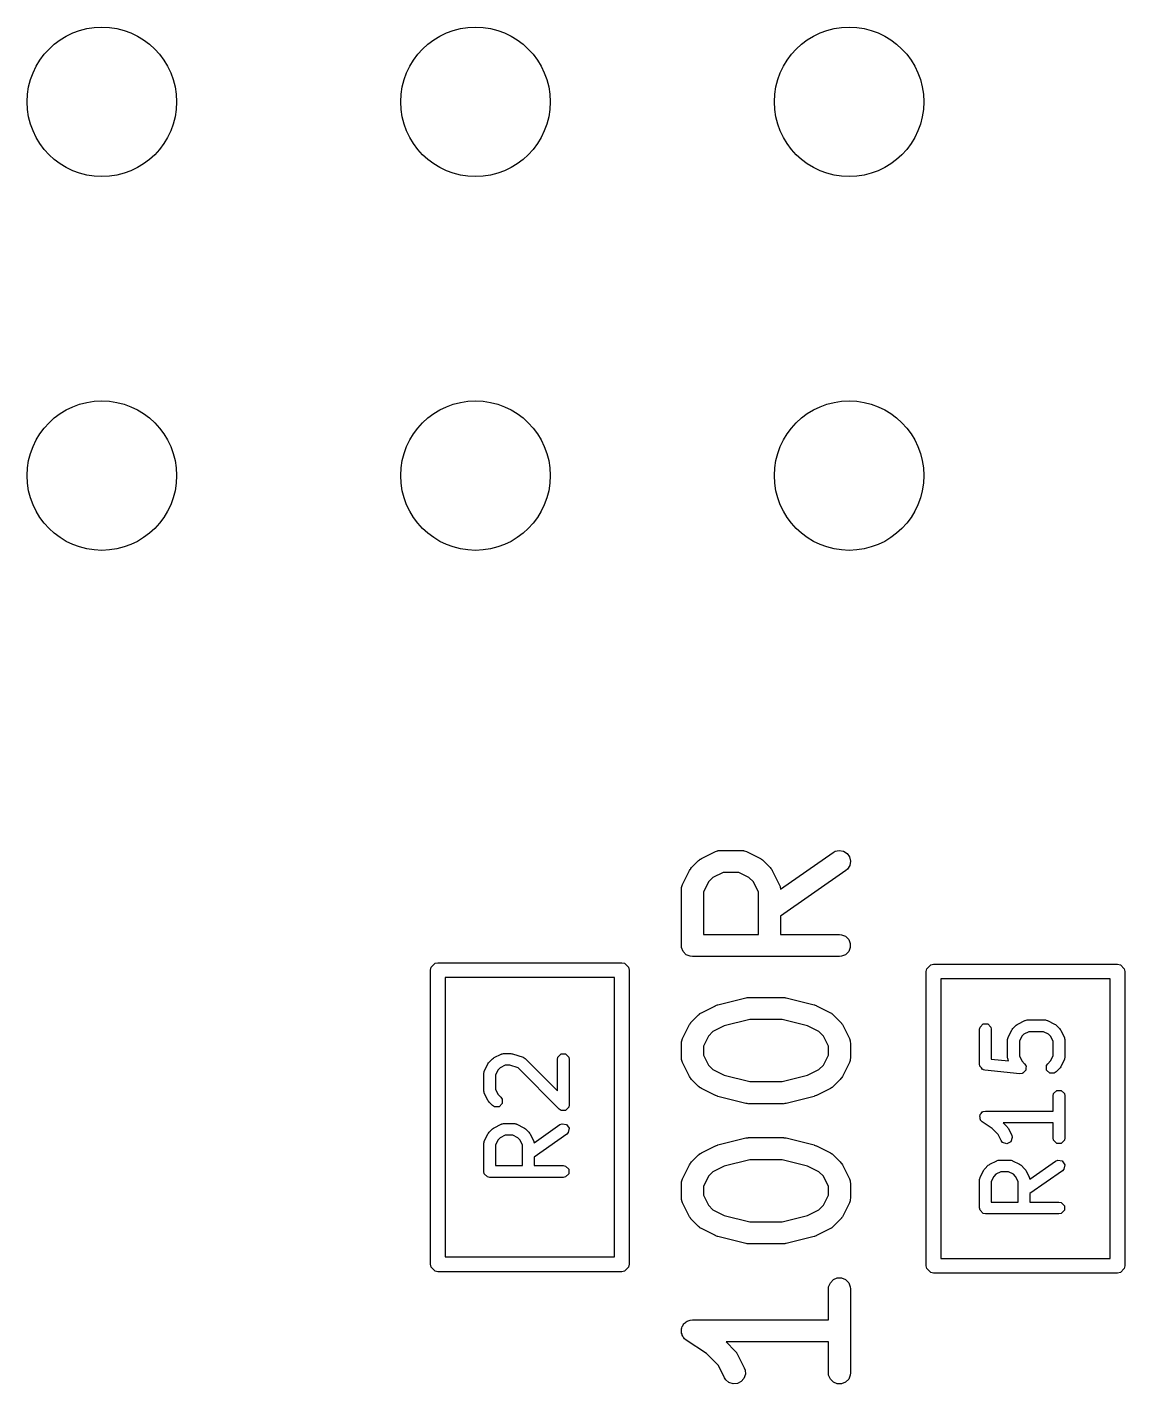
# Model space of a CAD drawing. Header units: inches. Extents: x 1.92 to 4.46, y -4.34 to -2.08.
# Drawn here: x 3.819 to 4.1128, y -2.4977 to -2.1347 of the extents above; entities that cross this region are included whole.
import ezdxf

# ---------------------------------------------------------------- set-up
doc = ezdxf.new("R2010")
doc.units = ezdxf.units.IN
doc.header["$MEASUREMENT"] = 0
doc.layers.add('BLACK', color=250, linetype='CONTINUOUS')

msp = doc.modelspace()

# ---------------------------------------------------------------- linework, layer by layer
at = {"layer": 'BLACK', "linetype": 'CONTINUOUS'}
for p, q in [((3.99947, -2.35718), (4.00322, -2.35531)), ((4.00322, -2.35531), (4.00376, -2.3551)), ((4.00376, -2.3551), (4.00387, -2.35509)), ((4.00387, -2.35509), (4.00396, -2.35505)), ((4.00396, -2.35505), (4.00454, -2.355)), ((4.00454, -2.355), (4.01016, -2.355)), ((4.01016, -2.355), (4.01074, -2.35505)), ((4.01074, -2.35505), (4.01084, -2.35509)), ((4.01084, -2.35509), (4.01094, -2.3551)), ((4.01094, -2.3551), (4.01148, -2.35531)), ((4.01148, -2.35531), (4.01523, -2.35718)), ((4.02061, -2.3654), (4.03472, -2.35553)), ((4.03472, -2.35553), (4.03522, -2.35525)), ((4.03522, -2.35525), (4.03635, -2.355)), ((4.03635, -2.355), (4.03748, -2.3552)), ((4.03748, -2.3552), (4.03845, -2.35582)), ((4.03845, -2.35582), (4.03911, -2.35676)), ((3.99683, -2.35961), (3.9987, -2.35774)), ((3.9987, -2.35774), (3.99893, -2.35755)), ((3.99893, -2.35755), (3.99898, -2.35749)), ((3.99898, -2.35749), (3.99907, -2.35744)), ((3.99907, -2.35744), (3.99915, -2.35737)), ((3.99915, -2.35737), (3.99922, -2.35734)), ((3.99922, -2.35734), (3.99947, -2.35718)), ((4.01523, -2.35718), (4.01548, -2.35734)), ((4.01548, -2.35734), (4.01555, -2.35737)), ((4.01555, -2.35737), (4.01563, -2.35744)), ((4.01563, -2.35744), (4.01572, -2.35749)), ((4.01572, -2.35749), (4.01577, -2.35755)), ((4.01577, -2.35755), (4.016, -2.35774)), ((4.016, -2.35774), (4.01788, -2.35961)), ((4.03916, -2.35902), (4.03854, -2.35999)), ((4.03911, -2.35676), (4.03936, -2.35789)), ((4.03936, -2.35789), (4.03916, -2.35902)), ((3.9944, -2.36413), (3.99627, -2.36038)), ((3.99627, -2.36038), (3.99643, -2.36013)), ((3.99643, -2.36013), (3.99646, -2.36006)), ((3.99646, -2.36006), (3.99653, -2.35998)), ((3.99653, -2.35998), (3.99658, -2.35989)), ((3.99658, -2.35989), (3.99664, -2.35984)), ((3.99664, -2.35984), (3.99683, -2.35961)), ((4.00254, -2.36225), (4.00134, -2.36345)), ((4.00524, -2.3609), (4.00254, -2.36225)), ((4.00947, -2.3609), (4.00524, -2.3609)), ((4.01216, -2.36225), (4.00947, -2.3609)), ((4.01336, -2.36345), (4.01216, -2.36225)), ((4.01788, -2.35961), (4.01806, -2.35984)), ((4.01806, -2.35984), (4.01812, -2.35989)), ((4.01812, -2.35989), (4.01818, -2.35998)), ((4.01818, -2.35998), (4.01824, -2.36006)), ((4.01824, -2.36006), (4.01827, -2.36013)), ((4.01827, -2.36013), (4.01843, -2.36038)), ((4.01843, -2.36038), (4.0203, -2.36413)), ((4.0381, -2.36037), (4.02062, -2.37261)), ((4.03854, -2.35999), (4.0381, -2.36037)), ((3.99409, -2.36545), (3.99414, -2.36487)), ((3.99409, -2.38045), (3.99409, -2.36545)), ((3.99414, -2.36487), (3.99418, -2.36477)), ((3.99418, -2.36477), (3.99419, -2.36467)), ((3.99419, -2.36467), (3.9944, -2.36413)), ((4.00134, -2.36345), (3.99999, -2.36615)), ((3.99999, -2.36615), (3.99999, -2.37749)), ((4.01471, -2.36615), (4.01336, -2.36345)), ((4.01471, -2.37749), (4.01471, -2.36615)), ((4.0203, -2.36413), (4.02051, -2.36467)), ((4.02051, -2.36467), (4.02052, -2.36477)), ((4.02052, -2.36477), (4.02056, -2.36487)), ((4.02056, -2.36487), (4.02061, -2.3654)), ((4.02062, -2.37261), (4.02062, -2.37749)), ((3.99999, -2.37749), (4.01471, -2.37749)), ((4.02062, -2.37749), (4.03641, -2.37749)), ((4.03641, -2.37749), (4.03699, -2.37755)), ((4.03699, -2.37755), (4.03805, -2.37799)), ((3.99414, -2.38102), (3.99409, -2.38045)), ((3.99458, -2.38209), (3.99414, -2.38102)), ((4.03805, -2.37799), (4.03887, -2.37881)), ((4.03887, -2.37881), (4.03931, -2.37987)), ((4.03931, -2.38102), (4.03887, -2.38209)), ((4.03931, -2.37987), (4.03931, -2.38102)), ((3.9954, -2.3829), (3.99458, -2.38209)), ((3.99646, -2.38334), (3.9954, -2.3829)), ((3.99704, -2.3834), (3.99646, -2.38334)), ((4.03641, -2.3834), (3.99704, -2.3834)), ((4.03699, -2.38334), (4.03641, -2.3834)), ((4.03805, -2.3829), (4.03699, -2.38334)), ((4.03887, -2.38209), (4.03805, -2.3829)), ((3.92697, -2.38701), (3.92712, -2.38625)), ((3.92697, -2.46575), (3.92697, -2.38701)), ((3.92712, -2.38625), (3.92818, -2.38519)), ((3.92818, -2.38519), (3.92894, -2.38504)), ((3.92894, -2.38504), (3.97815, -2.38504)), ((3.97815, -2.38504), (3.9789, -2.38519)), ((3.9789, -2.38519), (3.97997, -2.38625)), ((3.97997, -2.38625), (3.98012, -2.38701)), ((3.98012, -2.38701), (3.98012, -2.46575)), ((4.05965, -2.3874), (4.0598, -2.38665)), ((4.05965, -2.46614), (4.05965, -2.3874)), ((4.0598, -2.38665), (4.06086, -2.38558)), ((4.06086, -2.38558), (4.06161, -2.38543)), ((4.06161, -2.38543), (4.11083, -2.38543)), ((4.11083, -2.38543), (4.11158, -2.38558)), ((4.11158, -2.38558), (4.11265, -2.38665)), ((4.11265, -2.38665), (4.1128, -2.3874)), ((4.1128, -2.3874), (4.1128, -2.46614)), ((3.93091, -2.38898), (3.93091, -2.46378)), ((3.97618, -2.38898), (3.93091, -2.38898)), ((3.97618, -2.46378), (3.97618, -2.38898)), ((4.06358, -2.38937), (4.06358, -2.46417)), ((4.10886, -2.38937), (4.06358, -2.38937)), ((4.10886, -2.46417), (4.10886, -2.38937)), ((4.00382, -2.39633), (4.01132, -2.39445)), ((4.01132, -2.39445), (4.01142, -2.39444)), ((4.01142, -2.39444), (4.01146, -2.39442)), ((4.01146, -2.39442), (4.01168, -2.3944)), ((4.01168, -2.3944), (4.01189, -2.39437)), ((4.01189, -2.39437), (4.01194, -2.39438)), ((4.01194, -2.39438), (4.01204, -2.39437)), ((4.01204, -2.39437), (4.02141, -2.39437)), ((4.02141, -2.39437), (4.02151, -2.39438)), ((4.02151, -2.39438), (4.02156, -2.39437)), ((4.02156, -2.39437), (4.02177, -2.3944)), ((4.02177, -2.3944), (4.02199, -2.39442)), ((4.02199, -2.39442), (4.02203, -2.39444)), ((4.02203, -2.39444), (4.02213, -2.39445)), ((4.02213, -2.39445), (4.02963, -2.39633)), ((3.99683, -2.40086), (3.9987, -2.39898)), ((3.9987, -2.39898), (3.99893, -2.39879)), ((3.99893, -2.39879), (3.99898, -2.39874)), ((3.99898, -2.39874), (3.99907, -2.39868)), ((3.99907, -2.39868), (3.99915, -2.39861)), ((3.99915, -2.39861), (3.99922, -2.39858)), ((3.99922, -2.39858), (3.99947, -2.39843)), ((3.99947, -2.39843), (4.00322, -2.39655)), ((4.00322, -2.39655), (4.00326, -2.39654)), ((4.00326, -2.39654), (4.00328, -2.39652)), ((4.00328, -2.39652), (4.00352, -2.39644)), ((4.00352, -2.39644), (4.00376, -2.39635)), ((4.00376, -2.39635), (4.00378, -2.39634)), ((4.00378, -2.39634), (4.00382, -2.39633)), ((4.02963, -2.39633), (4.02967, -2.39634)), ((4.02967, -2.39634), (4.02969, -2.39635)), ((4.02969, -2.39635), (4.02993, -2.39644)), ((4.02993, -2.39644), (4.03017, -2.39652)), ((4.03017, -2.39652), (4.03019, -2.39654)), ((4.03019, -2.39654), (4.03023, -2.39655)), ((4.03023, -2.39655), (4.03398, -2.39843)), ((4.03398, -2.39843), (4.03423, -2.39858)), ((4.03423, -2.39858), (4.0343, -2.39861)), ((4.0343, -2.39861), (4.03438, -2.39868)), ((4.03438, -2.39868), (4.03447, -2.39874)), ((4.03447, -2.39874), (4.03452, -2.39879)), ((4.03452, -2.39879), (4.03475, -2.39898)), ((4.03475, -2.39898), (4.03662, -2.40086)), ((3.9944, -2.40537), (3.99627, -2.40162)), ((3.99627, -2.40162), (3.99643, -2.40137)), ((3.99643, -2.40137), (3.99646, -2.4013)), ((3.99646, -2.4013), (3.99653, -2.40122)), ((3.99653, -2.40122), (3.99658, -2.40113)), ((3.99658, -2.40113), (3.99664, -2.40108)), ((3.99664, -2.40108), (3.99683, -2.40086)), ((4.00557, -2.40198), (4.00254, -2.4035)), ((4.0124, -2.40027), (4.00557, -2.40198)), ((4.02105, -2.40027), (4.0124, -2.40027)), ((4.02788, -2.40198), (4.02105, -2.40027)), ((4.03091, -2.4035), (4.02788, -2.40198)), ((4.03662, -2.40086), (4.03681, -2.40108)), ((4.03681, -2.40108), (4.03687, -2.40113)), ((4.03687, -2.40113), (4.03692, -2.40122)), ((4.03692, -2.40122), (4.03699, -2.4013)), ((4.03699, -2.4013), (4.03702, -2.40137)), ((4.03702, -2.40137), (4.03718, -2.40162)), ((4.03718, -2.40162), (4.03905, -2.40537)), ((4.0739, -2.40287), (4.07402, -2.40227)), ((4.0739, -2.41224), (4.0739, -2.40287)), ((4.07402, -2.40227), (4.07488, -2.40141)), ((4.07488, -2.40141), (4.07608, -2.40141)), ((4.07608, -2.40141), (4.07693, -2.40227)), ((4.07693, -2.40227), (4.07705, -2.40287)), ((4.07705, -2.40287), (4.07705, -2.41082)), ((4.08157, -2.40498), (4.08251, -2.4031)), ((4.08251, -2.4031), (4.08266, -2.4029)), ((4.08266, -2.4029), (4.0828, -2.40269)), ((4.0828, -2.40269), (4.08374, -2.40175)), ((4.08374, -2.40175), (4.08395, -2.40161)), ((4.08395, -2.40161), (4.08415, -2.40146)), ((4.08415, -2.40146), (4.08602, -2.40052)), ((4.08602, -2.40052), (4.0861, -2.4005)), ((4.0861, -2.4005), (4.08612, -2.40048)), ((4.08612, -2.40048), (4.08637, -2.40043)), ((4.08637, -2.40043), (4.08662, -2.40036)), ((4.08662, -2.40036), (4.08665, -2.40037)), ((4.08665, -2.40037), (4.08673, -2.40036)), ((4.08673, -2.40036), (4.09141, -2.40036)), ((4.09141, -2.40036), (4.09149, -2.40037)), ((4.09149, -2.40037), (4.09153, -2.40036)), ((4.09153, -2.40036), (4.09177, -2.40043)), ((4.09177, -2.40043), (4.09202, -2.40048)), ((4.09202, -2.40048), (4.09204, -2.4005)), ((4.09204, -2.4005), (4.09212, -2.40052)), ((4.09212, -2.40052), (4.09399, -2.40146)), ((4.09399, -2.40146), (4.09419, -2.40161)), ((4.09419, -2.40161), (4.0944, -2.40175)), ((4.0944, -2.40175), (4.09534, -2.40269)), ((4.09534, -2.40269), (4.09548, -2.4029)), ((4.09548, -2.4029), (4.09563, -2.4031)), ((4.09563, -2.4031), (4.09657, -2.40498)), ((3.99409, -2.40669), (3.99414, -2.40612)), ((3.99409, -2.41044), (3.99409, -2.40669)), ((3.99414, -2.40612), (3.99418, -2.40602)), ((3.99418, -2.40602), (3.99419, -2.40591)), ((3.99419, -2.40591), (3.9944, -2.40537)), ((4.00134, -2.40469), (3.99999, -2.40739)), ((4.00254, -2.4035), (4.00134, -2.40469)), ((4.03211, -2.40469), (4.03091, -2.4035)), ((4.03346, -2.40739), (4.03211, -2.40469)), ((4.03905, -2.40537), (4.03926, -2.40591)), ((4.03926, -2.40591), (4.03927, -2.40602)), ((4.03927, -2.40602), (4.03931, -2.40612)), ((4.03931, -2.40612), (4.03936, -2.40669)), ((4.03936, -2.40669), (4.03936, -2.41044)), ((4.0814, -2.40568), (4.08142, -2.4056)), ((4.0814, -2.41037), (4.0814, -2.40568)), ((4.08141, -2.40557), (4.08147, -2.40533)), ((4.08142, -2.4056), (4.08141, -2.40557)), ((4.08147, -2.40533), (4.08152, -2.40508)), ((4.08152, -2.40508), (4.08155, -2.40505)), ((4.08155, -2.40505), (4.08157, -2.40498)), ((4.08521, -2.40474), (4.08455, -2.40605)), ((4.08455, -2.40605), (4.08455, -2.41)), ((4.08578, -2.40416), (4.08521, -2.40474)), ((4.0871, -2.40351), (4.08578, -2.40416)), ((4.09104, -2.40351), (4.0871, -2.40351)), ((4.09236, -2.40416), (4.09104, -2.40351)), ((4.09293, -2.40474), (4.09236, -2.40416)), ((4.09359, -2.40605), (4.09293, -2.40474)), ((4.09359, -2.41), (4.09359, -2.40605)), ((4.09657, -2.40498), (4.09659, -2.40505)), ((4.09659, -2.40505), (4.09662, -2.40508)), ((4.09662, -2.40508), (4.09667, -2.40533)), ((4.09667, -2.40533), (4.09673, -2.40557)), ((4.09673, -2.40557), (4.09672, -2.4056)), ((4.09672, -2.4056), (4.09674, -2.40568)), ((4.09674, -2.40568), (4.09674, -2.41037)), ((3.94397, -2.41044), (3.94585, -2.4095)), ((3.94585, -2.4095), (3.94592, -2.40948)), ((3.94592, -2.40948), (3.94595, -2.40946)), ((3.94595, -2.40946), (3.9462, -2.40941)), ((3.9462, -2.40941), (3.94644, -2.40934)), ((3.94644, -2.40934), (3.94647, -2.40935)), ((3.94647, -2.40935), (3.94655, -2.40934)), ((3.94655, -2.40934), (3.94843, -2.40934)), ((3.94843, -2.40934), (3.94867, -2.40939)), ((3.94867, -2.40939), (3.94892, -2.40942)), ((3.94892, -2.40942), (3.95174, -2.41035)), ((3.95174, -2.41035), (3.9518, -2.41039)), ((3.9518, -2.41039), (3.95184, -2.41039)), ((3.95184, -2.41039), (3.95205, -2.41053)), ((3.96091, -2.41091), (3.96103, -2.41031)), ((3.96103, -2.41031), (3.96188, -2.40946)), ((3.96188, -2.40946), (3.96309, -2.40946)), ((3.96309, -2.40946), (3.96394, -2.41031)), ((3.96394, -2.41031), (3.96406, -2.41091)), ((3.99999, -2.40739), (3.99999, -2.40975)), ((3.99999, -2.40975), (4.00134, -2.41244)), ((4.03211, -2.41244), (4.03346, -2.40975)), ((4.03346, -2.40975), (4.03346, -2.40739)), ((4.08142, -2.41044), (4.0814, -2.41037)), ((4.08455, -2.41), (4.08521, -2.41131)), ((4.09293, -2.41131), (4.09359, -2.41)), ((4.09674, -2.41037), (4.09672, -2.41044)), ((3.94137, -2.41403), (3.94139, -2.41396)), ((3.94139, -2.41396), (3.94233, -2.41208)), ((3.94233, -2.41208), (3.94248, -2.41188)), ((3.94248, -2.41188), (3.94262, -2.41167)), ((3.94262, -2.41167), (3.94356, -2.41073)), ((3.94356, -2.41073), (3.94377, -2.41059)), ((3.94377, -2.41059), (3.94397, -2.41044)), ((3.94503, -2.41372), (3.94438, -2.41503)), ((3.94561, -2.41314), (3.94503, -2.41372)), ((3.94692, -2.41249), (3.94561, -2.41314)), ((3.94817, -2.41249), (3.94692, -2.41249)), ((3.95039, -2.41322), (3.94817, -2.41249)), ((3.96137, -2.42421), (3.95039, -2.41322)), ((3.95205, -2.41053), (3.95227, -2.41066)), ((3.95227, -2.41066), (3.95229, -2.41069)), ((3.95229, -2.41069), (3.95235, -2.41073)), ((3.95235, -2.41073), (3.96091, -2.4193)), ((3.96091, -2.4193), (3.96091, -2.41091)), ((3.96406, -2.41091), (3.96406, -2.4231)), ((3.99414, -2.41102), (3.99409, -2.41044)), ((3.99418, -2.41112), (3.99414, -2.41102)), ((3.99419, -2.41122), (3.99418, -2.41112)), ((3.9944, -2.41176), (3.99419, -2.41122)), ((3.99627, -2.41551), (3.9944, -2.41176)), ((4.00134, -2.41244), (4.00254, -2.41364)), ((4.00254, -2.41364), (4.00557, -2.41516)), ((4.02788, -2.41516), (4.03091, -2.41364)), ((4.03091, -2.41364), (4.03211, -2.41244)), ((4.03905, -2.41176), (4.03718, -2.41551)), ((4.03926, -2.41122), (4.03905, -2.41176)), ((4.03927, -2.41112), (4.03926, -2.41122)), ((4.03931, -2.41102), (4.03927, -2.41112)), ((4.03936, -2.41044), (4.03931, -2.41102)), ((4.07398, -2.41262), (4.0739, -2.41224)), ((4.07397, -2.4127), (4.07398, -2.41262)), ((4.074, -2.41273), (4.07397, -2.4127)), ((4.07402, -2.41284), (4.074, -2.41273)), ((4.0744, -2.41322), (4.07402, -2.41284)), ((4.07473, -2.41363), (4.0744, -2.41322)), ((4.07484, -2.41366), (4.07473, -2.41363)), ((4.07488, -2.4137), (4.07484, -2.41366)), ((4.07495, -2.4137), (4.07488, -2.4137)), ((4.07532, -2.41381), (4.07495, -2.4137)), ((4.0847, -2.41475), (4.07532, -2.41381)), ((4.07705, -2.41082), (4.08167, -2.41128)), ((4.08141, -2.41048), (4.08142, -2.41044)), ((4.08147, -2.41072), (4.08141, -2.41048)), ((4.08152, -2.41097), (4.08147, -2.41072)), ((4.08155, -2.411), (4.08152, -2.41097)), ((4.08157, -2.41107), (4.08155, -2.411)), ((4.08167, -2.41128), (4.08157, -2.41107)), ((4.08521, -2.41131), (4.08597, -2.41207)), ((4.08624, -2.41392), (4.08583, -2.41426)), ((4.08597, -2.41207), (4.08631, -2.41258)), ((4.08625, -2.41384), (4.08624, -2.41392)), ((4.08631, -2.41378), (4.08625, -2.41384)), ((4.08631, -2.41258), (4.08631, -2.41266)), ((4.08631, -2.41266), (4.08636, -2.41272)), ((4.08636, -2.41272), (4.08631, -2.41325)), ((4.08631, -2.41325), (4.08631, -2.41378)), ((4.09183, -2.41258), (4.09218, -2.41207)), ((4.09183, -2.41378), (4.09183, -2.41258)), ((4.09269, -2.41463), (4.09183, -2.41378)), ((4.09218, -2.41207), (4.09293, -2.41131)), ((4.09534, -2.41336), (4.0944, -2.41429)), ((4.09548, -2.41315), (4.09534, -2.41336)), ((4.09563, -2.41295), (4.09548, -2.41315)), ((4.09657, -2.41107), (4.09563, -2.41295)), ((4.09659, -2.411), (4.09657, -2.41107)), ((4.09662, -2.41097), (4.09659, -2.411)), ((4.09667, -2.41072), (4.09662, -2.41097)), ((4.09673, -2.41048), (4.09667, -2.41072)), ((4.09672, -2.41044), (4.09673, -2.41048)), ((3.94123, -2.41455), (3.9413, -2.41431)), ((3.94124, -2.41458), (3.94123, -2.41455)), ((3.94123, -2.41466), (3.94124, -2.41458)), ((3.94123, -2.41935), (3.94123, -2.41466)), ((3.9413, -2.41431), (3.94135, -2.41406)), ((3.94135, -2.41406), (3.94137, -2.41403)), ((3.94438, -2.41503), (3.94438, -2.41898)), ((3.99643, -2.41576), (3.99627, -2.41551)), ((3.99646, -2.41583), (3.99643, -2.41576)), ((3.99653, -2.41591), (3.99646, -2.41583)), ((3.99658, -2.416), (3.99653, -2.41591)), ((3.99664, -2.41605), (3.99658, -2.416)), ((3.99683, -2.41628), (3.99664, -2.41605)), ((3.9987, -2.41815), (3.99683, -2.41628)), ((4.00557, -2.41516), (4.0124, -2.41686)), ((4.0124, -2.41686), (4.02105, -2.41686)), ((4.02105, -2.41686), (4.02788, -2.41516)), ((4.03662, -2.41628), (4.03475, -2.41815)), ((4.03681, -2.41605), (4.03662, -2.41628)), ((4.03687, -2.416), (4.03681, -2.41605)), ((4.03692, -2.41591), (4.03687, -2.416)), ((4.03699, -2.41583), (4.03692, -2.41591)), ((4.03702, -2.41576), (4.03699, -2.41583)), ((4.03718, -2.41551), (4.03702, -2.41576)), ((4.08531, -2.41469), (4.0847, -2.41475)), ((4.08537, -2.41463), (4.08531, -2.41469)), ((4.08545, -2.41463), (4.08537, -2.41463)), ((4.08583, -2.41426), (4.08545, -2.41463)), ((4.09389, -2.41463), (4.09269, -2.41463)), ((4.0944, -2.41429), (4.09389, -2.41463)), ((3.94124, -2.41942), (3.94123, -2.41935)), ((3.94123, -2.41946), (3.94124, -2.41942)), ((3.9413, -2.4197), (3.94123, -2.41946)), ((3.94135, -2.41995), (3.9413, -2.4197)), ((3.94137, -2.41998), (3.94135, -2.41995)), ((3.94139, -2.42005), (3.94137, -2.41998)), ((3.94233, -2.42193), (3.94139, -2.42005)), ((3.94438, -2.41898), (3.94503, -2.42029)), ((3.94503, -2.42029), (3.94579, -2.42105)), ((3.94579, -2.42105), (3.94613, -2.42156)), ((3.99893, -2.41834), (3.9987, -2.41815)), ((3.99898, -2.4184), (3.99893, -2.41834)), ((3.99907, -2.41846), (3.99898, -2.4184)), ((3.99915, -2.41852), (3.99907, -2.41846)), ((3.99922, -2.41855), (3.99915, -2.41852)), ((3.99947, -2.41871), (3.99922, -2.41855)), ((4.00322, -2.42058), (3.99947, -2.41871)), ((4.00326, -2.4206), (4.00322, -2.42058)), ((4.00328, -2.42061), (4.00326, -2.4206)), ((4.00352, -2.4207), (4.00328, -2.42061)), ((4.00376, -2.42079), (4.00352, -2.4207)), ((4.00378, -2.42079), (4.00376, -2.42079)), ((4.00382, -2.42081), (4.00378, -2.42079)), ((4.01132, -2.42268), (4.00382, -2.42081)), ((4.02963, -2.42081), (4.02213, -2.42268)), ((4.02967, -2.42079), (4.02963, -2.42081)), ((4.02969, -2.42079), (4.02967, -2.42079)), ((4.02993, -2.4207), (4.02969, -2.42079)), ((4.03017, -2.42061), (4.02993, -2.4207)), ((4.03019, -2.4206), (4.03017, -2.42061)), ((4.03023, -2.42058), (4.03019, -2.4206)), ((4.03398, -2.41871), (4.03023, -2.42058)), ((4.03423, -2.41855), (4.03398, -2.41871)), ((4.0343, -2.41852), (4.03423, -2.41855)), ((4.03438, -2.41846), (4.0343, -2.41852)), ((4.03447, -2.4184), (4.03438, -2.41846)), ((4.03452, -2.41834), (4.03447, -2.4184)), ((4.03475, -2.41815), (4.03452, -2.41834)), ((4.09359, -2.42068), (4.09371, -2.42008)), ((4.09359, -2.42473), (4.09359, -2.42068)), ((4.09371, -2.42008), (4.09456, -2.41922)), ((4.09456, -2.41922), (4.09577, -2.41922)), ((4.09577, -2.41922), (4.09662, -2.42008)), ((4.09662, -2.42008), (4.09674, -2.42068)), ((4.09674, -2.42068), (4.09674, -2.43193)), ((3.94248, -2.42213), (3.94233, -2.42193)), ((3.94262, -2.42234), (3.94248, -2.42213)), ((3.94356, -2.42327), (3.94262, -2.42234)), ((3.94407, -2.42361), (3.94356, -2.42327)), ((3.94528, -2.42361), (3.94407, -2.42361)), ((3.94613, -2.42276), (3.94528, -2.42361)), ((3.94613, -2.42156), (3.94613, -2.42276)), ((3.96188, -2.42455), (3.96137, -2.42421)), ((3.96309, -2.42455), (3.96188, -2.42455)), ((3.96394, -2.4237), (3.96309, -2.42455)), ((3.96309, -2.42455), (3.96309, -2.42455)), ((3.96406, -2.4231), (3.96394, -2.4237)), ((3.96394, -2.4237), (3.96394, -2.4237)), ((4.01142, -2.4227), (4.01132, -2.42268)), ((4.01146, -2.42271), (4.01142, -2.4227)), ((4.01168, -2.42273), (4.01146, -2.42271)), ((4.01189, -2.42277), (4.01168, -2.42273)), ((4.01194, -2.42276), (4.01189, -2.42277)), ((4.01204, -2.42277), (4.01194, -2.42276)), ((4.02141, -2.42277), (4.01204, -2.42277)), ((4.02151, -2.42276), (4.02141, -2.42277)), ((4.02156, -2.42277), (4.02151, -2.42276)), ((4.02177, -2.42273), (4.02156, -2.42277)), ((4.02199, -2.42271), (4.02177, -2.42273)), ((4.02203, -2.4227), (4.02199, -2.42271)), ((4.02213, -2.42268), (4.02203, -2.4227)), ((4.07476, -2.42496), (4.07488, -2.42485)), ((4.07488, -2.42485), (4.07548, -2.42473)), ((4.07548, -2.42473), (4.09359, -2.42473)), ((3.94397, -2.42919), (3.94585, -2.42825)), ((3.94585, -2.42825), (3.94592, -2.42823)), ((3.94592, -2.42823), (3.94595, -2.4282)), ((3.94595, -2.4282), (3.9462, -2.42815)), ((3.9462, -2.42815), (3.94644, -2.42809)), ((3.94644, -2.42809), (3.94647, -2.4281)), ((3.94647, -2.4281), (3.94655, -2.42808)), ((3.94655, -2.42808), (3.94936, -2.42808)), ((3.94936, -2.42808), (3.94944, -2.4281)), ((3.94944, -2.4281), (3.94947, -2.42809)), ((3.94947, -2.42809), (3.94972, -2.42815)), ((3.94972, -2.42815), (3.94997, -2.4282)), ((3.94997, -2.4282), (3.94999, -2.42823)), ((3.94999, -2.42823), (3.95007, -2.42825)), ((3.95007, -2.42825), (3.95194, -2.42919)), ((3.95466, -2.43321), (3.96158, -2.42837)), ((3.96158, -2.42837), (3.96215, -2.42812)), ((3.96215, -2.42812), (3.96333, -2.42833)), ((3.96333, -2.42833), (3.96402, -2.42932)), ((4.07393, -2.426), (4.07402, -2.42586)), ((4.07402, -2.42645), (4.07393, -2.426)), ((4.07402, -2.4257), (4.07435, -2.42538)), ((4.07402, -2.42586), (4.07402, -2.4257)), ((4.07402, -2.42691), (4.07402, -2.42645)), ((4.07414, -2.42702), (4.07402, -2.42691)), ((4.07417, -2.42718), (4.07414, -2.42702)), ((4.0746, -2.42761), (4.07417, -2.42718)), ((4.07435, -2.42538), (4.0746, -2.42499)), ((4.0746, -2.42499), (4.07476, -2.42496)), ((4.07729, -2.4294), (4.0746, -2.42761)), ((4.09359, -2.42788), (4.08022, -2.42788)), ((4.08022, -2.42788), (4.08128, -2.42894)), ((4.09359, -2.43193), (4.09359, -2.42788)), ((3.94139, -2.4327), (3.94233, -2.43083)), ((3.94233, -2.43083), (3.94248, -2.43063)), ((3.94248, -2.43063), (3.94262, -2.43042)), ((3.94262, -2.43042), (3.94356, -2.42948)), ((3.94356, -2.42948), (3.94377, -2.42934)), ((3.94377, -2.42934), (3.94397, -2.42919)), ((3.94561, -2.43189), (3.94503, -2.43247)), ((3.94692, -2.43123), (3.94561, -2.43189)), ((3.94899, -2.43123), (3.94692, -2.43123)), ((3.9503, -2.43189), (3.94899, -2.43123)), ((3.95088, -2.43247), (3.9503, -2.43189)), ((3.95194, -2.42919), (3.95214, -2.42934)), ((3.95214, -2.42934), (3.95235, -2.42948)), ((3.95235, -2.42948), (3.95329, -2.43042)), ((3.95329, -2.43042), (3.95343, -2.43063)), ((3.95343, -2.43063), (3.95358, -2.43083)), ((3.95358, -2.43083), (3.95452, -2.4327)), ((3.96339, -2.43095), (3.95469, -2.43704)), ((3.96381, -2.43051), (3.96339, -2.43095)), ((3.96402, -2.42932), (3.96381, -2.43051)), ((4.00382, -2.43382), (4.01132, -2.43195)), ((4.01132, -2.43195), (4.01142, -2.43193)), ((4.01142, -2.43193), (4.01146, -2.43192)), ((4.01146, -2.43192), (4.01168, -2.4319)), ((4.01168, -2.4319), (4.01189, -2.43187)), ((4.01189, -2.43187), (4.01194, -2.43187)), ((4.01194, -2.43187), (4.01204, -2.43186)), ((4.01204, -2.43186), (4.02141, -2.43186)), ((4.02141, -2.43186), (4.02151, -2.43187)), ((4.02151, -2.43187), (4.02156, -2.43187)), ((4.02156, -2.43187), (4.02177, -2.4319)), ((4.02177, -2.4319), (4.02199, -2.43192)), ((4.02199, -2.43192), (4.02203, -2.43193)), ((4.02203, -2.43193), (4.02213, -2.43195)), ((4.02213, -2.43195), (4.02963, -2.43382)), ((4.07887, -2.43099), (4.07729, -2.4294)), ((4.07969, -2.43263), (4.07887, -2.43099)), ((4.08128, -2.42894), (4.08142, -2.42915)), ((4.08142, -2.42915), (4.08157, -2.42935)), ((4.08157, -2.42935), (4.08251, -2.43122)), ((4.08267, -2.43182), (4.08229, -2.43296)), ((4.08251, -2.43122), (4.08267, -2.43182)), ((4.09371, -2.43253), (4.09359, -2.43193)), ((4.09674, -2.43193), (4.09662, -2.43253)), ((3.94123, -2.4333), (3.9413, -2.43305)), ((3.94124, -2.43333), (3.94123, -2.4333)), ((3.94123, -2.43341), (3.94124, -2.43333)), ((3.94123, -2.44091), (3.94123, -2.43341)), ((3.9413, -2.43305), (3.94135, -2.43281)), ((3.94135, -2.43281), (3.94137, -2.43278)), ((3.94137, -2.43278), (3.94139, -2.4327)), ((3.94503, -2.43247), (3.94438, -2.43378)), ((3.94438, -2.43378), (3.94438, -2.43933)), ((3.95154, -2.43378), (3.95088, -2.43247)), ((3.95154, -2.43933), (3.95154, -2.43378)), ((3.95452, -2.4327), (3.95454, -2.43278)), ((3.95454, -2.43278), (3.95457, -2.43281)), ((3.95457, -2.43281), (3.95462, -2.43305)), ((3.95462, -2.43305), (3.95466, -2.43321)), ((3.99947, -2.43592), (4.00322, -2.43405)), ((4.00322, -2.43405), (4.00326, -2.43403)), ((4.00326, -2.43403), (4.00328, -2.43402)), ((4.00328, -2.43402), (4.00352, -2.43393)), ((4.00352, -2.43393), (4.00376, -2.43384)), ((4.00376, -2.43384), (4.00378, -2.43384)), ((4.00378, -2.43384), (4.00382, -2.43382)), ((4.02963, -2.43382), (4.02967, -2.43384)), ((4.02967, -2.43384), (4.02969, -2.43384)), ((4.02969, -2.43384), (4.02993, -2.43393)), ((4.02993, -2.43393), (4.03017, -2.43402)), ((4.03017, -2.43402), (4.03019, -2.43403)), ((4.03019, -2.43403), (4.03023, -2.43405)), ((4.03023, -2.43405), (4.03398, -2.43592)), ((4.08007, -2.43312), (4.07969, -2.43263)), ((4.08121, -2.4335), (4.08007, -2.43312)), ((4.08229, -2.43296), (4.08121, -2.4335)), ((4.09456, -2.43338), (4.09371, -2.43253)), ((4.09577, -2.43338), (4.09456, -2.43338)), ((4.09662, -2.43253), (4.09577, -2.43338)), ((3.94438, -2.43933), (3.95154, -2.43933)), ((3.95469, -2.43704), (3.95469, -2.43933)), ((3.95469, -2.43933), (3.96249, -2.43933)), ((3.96249, -2.43933), (3.96309, -2.43945)), ((3.9944, -2.44287), (3.99627, -2.43912)), ((3.99627, -2.43912), (3.99643, -2.43887)), ((3.99643, -2.43887), (3.99646, -2.4388)), ((3.99646, -2.4388), (3.99653, -2.43872)), ((3.99653, -2.43872), (3.99658, -2.43863)), ((3.99658, -2.43863), (3.99664, -2.43858)), ((3.99664, -2.43858), (3.99683, -2.43835)), ((3.99683, -2.43835), (3.9987, -2.43648)), ((3.9987, -2.43648), (3.99893, -2.43629)), ((3.99893, -2.43629), (3.99898, -2.43623)), ((3.99898, -2.43623), (3.99907, -2.43618)), ((3.99907, -2.43618), (3.99915, -2.43611)), ((3.99915, -2.43611), (3.99922, -2.43608)), ((3.99922, -2.43608), (3.99947, -2.43592)), ((4.0124, -2.43777), (4.00557, -2.43948)), ((4.02105, -2.43777), (4.0124, -2.43777)), ((4.02788, -2.43948), (4.02105, -2.43777)), ((4.03398, -2.43592), (4.03423, -2.43608)), ((4.03423, -2.43608), (4.0343, -2.43611)), ((4.0343, -2.43611), (4.03438, -2.43618)), ((4.03438, -2.43618), (4.03447, -2.43623)), ((4.03447, -2.43623), (4.03452, -2.43629)), ((4.03452, -2.43629), (4.03475, -2.43648)), ((4.03475, -2.43648), (4.03662, -2.43835)), ((4.03662, -2.43835), (4.03681, -2.43858)), ((4.03681, -2.43858), (4.03687, -2.43863)), ((4.03687, -2.43863), (4.03692, -2.43872)), ((4.03692, -2.43872), (4.03699, -2.4388)), ((4.03699, -2.4388), (4.03702, -2.43887)), ((4.03702, -2.43887), (4.03718, -2.43912)), ((4.03718, -2.43912), (4.03905, -2.44287)), ((4.0753, -2.44019), (4.07624, -2.43925)), ((4.07624, -2.43925), (4.07645, -2.43911)), ((4.07645, -2.43911), (4.07665, -2.43896)), ((4.07665, -2.43896), (4.07852, -2.43802)), ((4.07852, -2.43802), (4.0786, -2.438)), ((4.0786, -2.438), (4.07863, -2.43797)), ((4.07863, -2.43797), (4.07887, -2.43792)), ((4.07887, -2.43792), (4.07912, -2.43786)), ((4.07912, -2.43786), (4.07915, -2.43787)), ((4.07915, -2.43787), (4.07923, -2.43785)), ((4.07923, -2.43785), (4.08204, -2.43785)), ((4.08204, -2.43785), (4.08212, -2.43787)), ((4.08212, -2.43787), (4.08215, -2.43786)), ((4.08215, -2.43786), (4.08239, -2.43792)), ((4.08239, -2.43792), (4.08264, -2.43797)), ((4.08264, -2.43797), (4.08267, -2.438)), ((4.08267, -2.438), (4.08274, -2.43802)), ((4.08274, -2.43802), (4.08462, -2.43896)), ((4.08462, -2.43896), (4.08482, -2.43911)), ((4.08482, -2.43911), (4.08503, -2.43925)), ((4.08503, -2.43925), (4.08597, -2.44019)), ((4.08734, -2.44298), (4.09426, -2.43814)), ((4.09426, -2.43814), (4.09482, -2.43789)), ((4.09482, -2.43789), (4.09601, -2.4381)), ((4.09601, -2.4381), (4.0967, -2.43909)), ((4.0967, -2.43909), (4.09649, -2.44027)), ((3.94135, -2.44151), (3.94123, -2.44091)), ((3.9422, -2.44236), (3.94135, -2.44151)), ((3.9428, -2.44248), (3.9422, -2.44236)), ((3.96249, -2.44248), (3.9428, -2.44248)), ((3.96309, -2.44236), (3.96249, -2.44248)), ((3.96309, -2.43945), (3.96394, -2.4403)), ((3.96394, -2.44151), (3.96309, -2.44236)), ((3.96394, -2.4403), (3.96394, -2.44151)), ((3.99419, -2.44341), (3.9944, -2.44287)), ((4.00134, -2.44219), (3.99999, -2.44489)), ((4.00254, -2.44099), (4.00134, -2.44219)), ((4.00557, -2.43948), (4.00254, -2.44099)), ((4.03091, -2.44099), (4.02788, -2.43948)), ((4.03211, -2.44219), (4.03091, -2.44099)), ((4.03346, -2.44489), (4.03211, -2.44219)), ((4.03905, -2.44287), (4.03926, -2.44341)), ((4.07391, -2.44306), (4.07397, -2.44282)), ((4.07392, -2.4431), (4.07391, -2.44306)), ((4.07397, -2.44282), (4.07402, -2.44257)), ((4.07402, -2.44257), (4.07405, -2.44255)), ((4.07405, -2.44255), (4.07407, -2.44247)), ((4.07407, -2.44247), (4.07501, -2.4406)), ((4.07501, -2.4406), (4.07516, -2.4404)), ((4.07516, -2.4404), (4.0753, -2.44019)), ((4.07771, -2.44223), (4.07705, -2.44355)), ((4.07829, -2.44166), (4.07771, -2.44223)), ((4.0796, -2.441), (4.07829, -2.44166)), ((4.08167, -2.441), (4.0796, -2.441)), ((4.08298, -2.44166), (4.08167, -2.441)), ((4.08356, -2.44223), (4.08298, -2.44166)), ((4.08421, -2.44355), (4.08356, -2.44223)), ((4.08597, -2.44019), (4.08611, -2.4404)), ((4.08611, -2.4404), (4.08626, -2.4406)), ((4.08626, -2.4406), (4.0872, -2.44247)), ((4.0872, -2.44247), (4.08722, -2.44255)), ((4.08722, -2.44255), (4.08724, -2.44257)), ((4.08724, -2.44257), (4.08729, -2.44282)), ((4.08729, -2.44282), (4.08734, -2.44298)), ((4.09607, -2.44072), (4.08736, -2.44681)), ((4.09649, -2.44027), (4.09607, -2.44072)), ((3.99409, -2.44419), (3.99414, -2.44361)), ((3.99409, -2.44794), (3.99409, -2.44419)), ((3.99414, -2.44361), (3.99418, -2.44351)), ((3.99418, -2.44351), (3.99419, -2.44341)), ((3.99999, -2.44489), (3.99999, -2.44724)), ((4.03346, -2.44724), (4.03346, -2.44489)), ((4.03926, -2.44341), (4.03927, -2.44351)), ((4.03927, -2.44351), (4.03931, -2.44361)), ((4.03931, -2.44361), (4.03936, -2.44419)), ((4.03936, -2.44419), (4.03936, -2.44794)), ((4.0739, -2.44318), (4.07392, -2.4431)), ((4.0739, -2.45067), (4.0739, -2.44318)), ((4.07705, -2.44355), (4.07705, -2.4491)), ((4.08421, -2.4491), (4.08421, -2.44355)), ((3.99414, -2.44851), (3.99409, -2.44794)), ((3.99418, -2.44861), (3.99414, -2.44851)), ((3.99419, -2.44872), (3.99418, -2.44861)), ((3.9944, -2.44926), (3.99419, -2.44872)), ((3.99627, -2.45301), (3.9944, -2.44926)), ((3.99999, -2.44724), (4.00134, -2.44994)), ((4.00134, -2.44994), (4.00254, -2.45114)), ((4.03091, -2.45114), (4.03211, -2.44994)), ((4.03211, -2.44994), (4.03346, -2.44724)), ((4.03905, -2.44926), (4.03718, -2.45301)), ((4.03926, -2.44872), (4.03905, -2.44926)), ((4.03927, -2.44861), (4.03926, -2.44872)), ((4.03931, -2.44851), (4.03927, -2.44861)), ((4.03936, -2.44794), (4.03931, -2.44851)), ((4.07705, -2.4491), (4.08421, -2.4491)), ((4.08736, -2.44681), (4.08736, -2.4491)), ((4.08736, -2.4491), (4.09516, -2.4491)), ((4.09516, -2.4491), (4.09577, -2.44922)), ((4.09577, -2.44922), (4.09662, -2.45007)), ((4.09662, -2.45007), (4.09662, -2.45128)), ((3.99643, -2.45326), (3.99627, -2.45301)), ((3.99646, -2.45333), (3.99643, -2.45326)), ((3.99653, -2.45341), (3.99646, -2.45333)), ((3.99658, -2.4535), (3.99653, -2.45341)), ((3.99664, -2.45355), (3.99658, -2.4535)), ((3.99683, -2.45378), (3.99664, -2.45355)), ((3.9987, -2.45565), (3.99683, -2.45378)), ((4.00254, -2.45114), (4.00557, -2.45265)), ((4.00557, -2.45265), (4.0124, -2.45436)), ((4.02105, -2.45436), (4.02788, -2.45265)), ((4.02788, -2.45265), (4.03091, -2.45114)), ((4.03662, -2.45378), (4.03475, -2.45565)), ((4.03681, -2.45355), (4.03662, -2.45378)), ((4.03687, -2.4535), (4.03681, -2.45355)), ((4.03692, -2.45341), (4.03687, -2.4535)), ((4.03699, -2.45333), (4.03692, -2.45341)), ((4.03702, -2.45326), (4.03699, -2.45333)), ((4.03718, -2.45301), (4.03702, -2.45326)), ((4.07402, -2.45128), (4.0739, -2.45067)), ((4.07488, -2.45213), (4.07402, -2.45128)), ((4.07548, -2.45225), (4.07488, -2.45213)), ((4.09516, -2.45225), (4.07548, -2.45225)), ((4.09577, -2.45213), (4.09516, -2.45225)), ((4.09662, -2.45128), (4.09577, -2.45213)), ((3.99893, -2.45584), (3.9987, -2.45565)), ((3.99898, -2.45589), (3.99893, -2.45584)), ((3.99907, -2.45595), (3.99898, -2.45589)), ((3.99915, -2.45602), (3.99907, -2.45595)), ((3.99922, -2.45605), (3.99915, -2.45602)), ((3.99947, -2.4562), (3.99922, -2.45605)), ((4.00322, -2.45808), (3.99947, -2.4562)), ((4.0124, -2.45436), (4.02105, -2.45436)), ((4.03398, -2.4562), (4.03023, -2.45808)), ((4.03423, -2.45605), (4.03398, -2.4562)), ((4.0343, -2.45602), (4.03423, -2.45605)), ((4.03438, -2.45595), (4.0343, -2.45602)), ((4.03447, -2.45589), (4.03438, -2.45595)), ((4.03452, -2.45584), (4.03447, -2.45589)), ((4.03475, -2.45565), (4.03452, -2.45584)), ((4.00326, -2.45809), (4.00322, -2.45808)), ((4.00328, -2.45811), (4.00326, -2.45809)), ((4.00352, -2.45819), (4.00328, -2.45811)), ((4.00376, -2.45828), (4.00352, -2.45819)), ((4.00378, -2.45829), (4.00376, -2.45828)), ((4.00382, -2.4583), (4.00378, -2.45829)), ((4.01132, -2.46018), (4.00382, -2.4583)), ((4.01142, -2.46019), (4.01132, -2.46018)), ((4.01146, -2.46021), (4.01142, -2.46019)), ((4.01168, -2.46023), (4.01146, -2.46021)), ((4.01189, -2.46026), (4.01168, -2.46023)), ((4.01194, -2.46025), (4.01189, -2.46026)), ((4.01204, -2.46026), (4.01194, -2.46025)), ((4.02141, -2.46026), (4.01204, -2.46026)), ((4.02151, -2.46025), (4.02141, -2.46026)), ((4.02156, -2.46026), (4.02151, -2.46025)), ((4.02177, -2.46023), (4.02156, -2.46026)), ((4.02199, -2.46021), (4.02177, -2.46023)), ((4.02203, -2.46019), (4.02199, -2.46021)), ((4.02213, -2.46018), (4.02203, -2.46019)), ((4.02963, -2.4583), (4.02213, -2.46018)), ((4.02967, -2.45829), (4.02963, -2.4583)), ((4.02969, -2.45828), (4.02967, -2.45829)), ((4.02993, -2.45819), (4.02969, -2.45828)), ((4.03017, -2.45811), (4.02993, -2.45819)), ((4.03019, -2.45809), (4.03017, -2.45811)), ((4.03023, -2.45808), (4.03019, -2.45809)), ((3.93091, -2.46378), (3.97618, -2.46378)), ((4.06358, -2.46417), (4.10886, -2.46417)), ((3.92712, -2.4665), (3.92697, -2.46575)), ((3.92818, -2.46757), (3.92712, -2.4665)), ((3.92894, -2.46772), (3.92818, -2.46757)), ((3.97815, -2.46772), (3.92894, -2.46772)), ((3.9789, -2.46757), (3.97815, -2.46772)), ((3.97997, -2.4665), (3.9789, -2.46757)), ((3.98012, -2.46575), (3.97997, -2.4665)), ((4.0598, -2.4669), (4.05965, -2.46614)), ((4.06086, -2.46796), (4.0598, -2.4669)), ((4.06161, -2.46811), (4.06086, -2.46796)), ((4.11083, -2.46811), (4.06161, -2.46811)), ((4.11158, -2.46796), (4.11083, -2.46811)), ((4.11265, -2.4669), (4.11158, -2.46796)), ((4.1128, -2.46614), (4.11265, -2.4669)), ((4.03346, -2.47231), (4.03351, -2.47173)), ((4.03351, -2.47173), (4.03396, -2.47067)), ((4.03396, -2.47067), (4.03477, -2.46985)), ((4.03477, -2.46985), (4.03583, -2.46941)), ((4.03583, -2.46941), (4.03699, -2.46941)), ((4.03699, -2.46941), (4.03805, -2.46985)), ((4.03805, -2.46985), (4.03887, -2.47067)), ((4.03887, -2.47067), (4.03931, -2.47173)), ((4.03931, -2.47173), (4.03936, -2.47231)), ((4.03346, -2.48061), (4.03346, -2.47231)), ((4.03936, -2.47231), (4.03936, -2.49481)), ((3.99414, -2.48298), (3.99425, -2.48271)), ((3.99414, -2.48327), (3.99414, -2.48298)), ((3.99425, -2.48271), (3.99431, -2.48243)), ((3.99431, -2.48243), (3.99447, -2.48219)), ((3.99447, -2.48219), (3.99458, -2.48192)), ((3.99458, -2.48192), (3.99479, -2.48171)), ((3.99479, -2.48171), (3.99495, -2.48147)), ((3.99495, -2.48147), (3.99519, -2.48131)), ((3.99519, -2.48131), (3.9954, -2.4811)), ((3.9954, -2.4811), (3.99567, -2.48099)), ((3.99567, -2.48099), (3.99591, -2.48083)), ((3.99591, -2.48083), (3.99619, -2.48077)), ((3.99619, -2.48077), (3.99646, -2.48066)), ((3.99646, -2.48066), (3.99703, -2.48061)), ((3.99703, -2.48061), (3.99704, -2.48061)), ((3.99704, -2.48061), (3.99704, -2.48061)), ((3.99704, -2.48061), (3.99704, -2.48061)), ((3.99704, -2.48061), (4.03346, -2.48061)), ((3.99409, -2.48356), (3.99414, -2.48327)), ((3.99414, -2.48385), (3.99409, -2.48356)), ((3.99414, -2.48413), (3.99414, -2.48385)), ((3.99426, -2.4844), (3.99414, -2.48413)), ((3.99431, -2.48469), (3.99426, -2.4844)), ((3.99447, -2.48493), (3.99431, -2.48469)), ((3.99458, -2.4852), (3.99447, -2.48493)), ((3.99479, -2.48541), (3.99458, -2.4852)), ((3.99495, -2.48565), (3.99479, -2.48541)), ((3.9954, -2.48601), (3.99495, -2.48565)), ((3.9954, -2.48602), (3.9954, -2.48601)), ((3.9954, -2.48601), (3.9954, -2.48601)), ((3.9954, -2.48601), (3.9954, -2.48601)), ((4.00078, -2.4896), (3.9954, -2.48602)), ((4.03346, -2.48651), (4.00604, -2.48651)), ((4.00604, -2.48651), (4.0085, -2.48897)), ((4.03346, -2.49481), (4.03346, -2.48651)), ((4.00399, -2.49281), (4.00078, -2.4896)), ((4.0085, -2.48897), (4.00869, -2.4892)), ((4.00869, -2.4892), (4.00875, -2.48925)), ((4.00875, -2.48925), (4.0088, -2.48934)), ((4.0088, -2.48934), (4.00887, -2.48942)), ((4.00887, -2.48942), (4.0089, -2.48949)), ((4.0089, -2.48949), (4.00905, -2.48974)), ((4.00905, -2.48974), (4.01093, -2.49349)), ((4.00565, -2.49613), (4.00399, -2.49281)), ((4.01093, -2.49349), (4.01114, -2.49403)), ((4.00596, -2.49662), (4.00565, -2.49613)), ((4.00683, -2.49737), (4.00596, -2.49662)), ((4.00792, -2.49774), (4.00683, -2.49737)), ((4.0101, -2.49714), (4.00907, -2.49765)), ((4.01085, -2.49627), (4.0101, -2.49714)), ((4.01122, -2.49518), (4.01085, -2.49627)), ((4.01114, -2.49403), (4.01122, -2.49518)), ((4.03351, -2.49538), (4.03346, -2.49481)), ((4.03396, -2.49645), (4.03351, -2.49538)), ((4.03477, -2.49726), (4.03396, -2.49645)), ((4.03583, -2.4977), (4.03477, -2.49726)), ((4.03805, -2.49726), (4.03699, -2.4977)), ((4.03887, -2.49645), (4.03805, -2.49726)), ((4.03931, -2.49538), (4.03887, -2.49645)), ((4.03936, -2.49481), (4.03931, -2.49538)), ((4.00907, -2.49765), (4.00792, -2.49774)), ((4.03699, -2.4977), (4.03583, -2.4977))]:
    msp.add_line(p, q, dxfattribs=at)
at = {"layer": 'BLACK'}
for centre in [(3.83898, -2.15472), (3.83898, -2.15472), (3.93898, -2.15472), (3.93898, -2.15472), (4.03898, -2.15472), (4.03898, -2.15472), (3.83898, -2.25472), (3.83898, -2.25472), (3.93898, -2.25472), (3.93898, -2.25472), (4.03898, -2.25472), (4.03898, -2.25472)]:
    msp.add_circle(centre, 0.02, dxfattribs=at)

doc.saveas('drawing.dxf')
